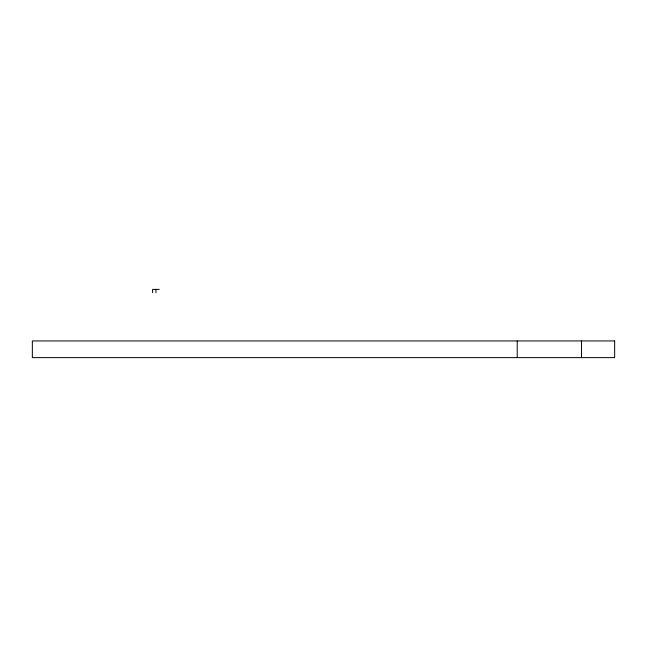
<?xml version="1.0" encoding="UTF-8"?>
<svg xmlns="http://www.w3.org/2000/svg" width="647" height="647" viewBox="0 0 647 647"><rect width="100%" height="100%" fill="white"/><g stroke="black" fill="none" stroke-linecap="round" stroke-linejoin="round"><path stroke-width="0.97" d="M159.275 289.371L152.595 289.371L152.595 292.711M581.483 340.937L581.483 357.629M517.22 340.937L517.22 357.629M155.935 289.371L155.935 292.711M614.65 340.937L32.35 340.937L32.35 357.629L614.65 357.629L614.65 340.937"/></g></svg>
